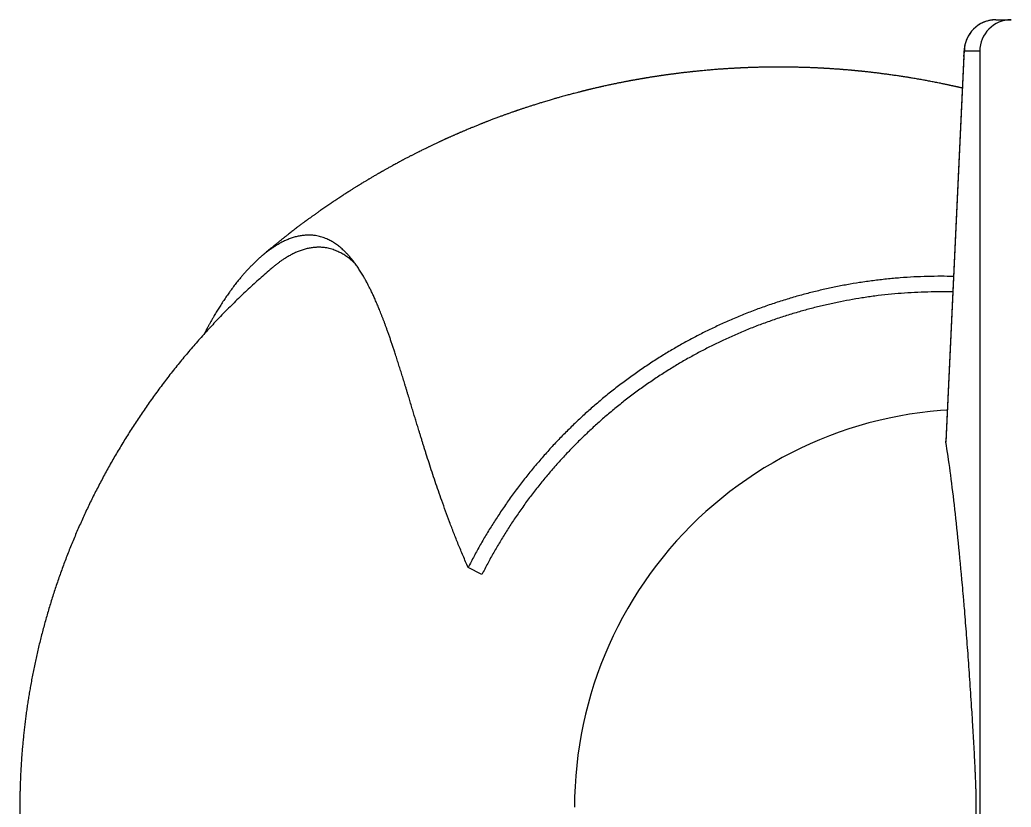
# Model space of a CAD drawing. Header units: millimetres. Extents: x 0 to 594, y 0 to 420.
# Drawn here: x 95.49 to 111.24, y 305.98 to 318.48 of the extents above; entities that cross this region are included whole.
import ezdxf

# ---------------------------------------------------------------- set-up
doc = ezdxf.new("R2010")
doc.units = ezdxf.units.MM

msp = doc.modelspace()

# ---------------------------------------------------------------- linework, layer by layer
at = {"color": 7, "linetype": 'Continuous', "lineweight": 25}
for p, q in [((110.992, 318.483), (111.236, 318.483)), ((110.483, 317.922), (110.198, 311.791)), ((110.483, 317.899), (110.199, 311.779)), ((110.736, 317.983), (110.492, 317.983)), ((110.736, 317.983), (110.736, 293.983)), ((110.199, 311.779), (110.199, 311.791)), ((102.83, 309.676), (102.612, 309.787))]:
    msp.add_line(p, q, dxfattribs=at)
at = {"color": 7, "linetype": 'Continuous', "lineweight": 25, "flags": 128}
for points in [[(110.483, 317.899), (110.482, 317.919), (110.483, 317.922)], [(110.492, 317.983), (110.491, 317.982), (110.49, 317.979), (110.489, 317.975), (110.488, 317.969), (110.487, 317.961), (110.486, 317.951), (110.485, 317.94), (110.484, 317.928), (110.483, 317.914), (110.483, 317.899)], [(110.221, 312.286), (110.113, 312.279), (109.949, 312.264), (109.785, 312.244), (109.621, 312.22), (109.458, 312.192), (109.297, 312.16), (109.135, 312.124), (108.975, 312.083), (108.817, 312.038), (108.659, 311.989), (108.503, 311.936), (108.348, 311.879), (108.194, 311.817), (108.043, 311.752), (107.893, 311.683), (107.745, 311.61), (107.598, 311.533), (107.454, 311.452), (107.312, 311.368), (107.173, 311.279), (107.036, 311.187), (106.901, 311.092), (106.768, 310.993), (106.639, 310.891), (106.512, 310.785), (106.388, 310.676), (106.266, 310.564), (106.148, 310.448), (106.033, 310.33), (105.921, 310.209), (105.812, 310.084), (105.707, 309.957), (105.604, 309.827), (105.505, 309.695), (105.41, 309.56), (105.318, 309.422), (105.23, 309.283), (105.146, 309.14), (105.065, 308.996), (104.988, 308.85), (104.915, 308.702), (104.846, 308.551), (104.781, 308.4), (104.72, 308.246), (104.663, 308.091), (104.61, 307.934), (104.561, 307.776), (104.516, 307.617), (104.475, 307.457), (104.439, 307.296), (104.407, 307.134), (104.379, 306.971), (104.355, 306.807), (104.336, 306.643), (104.32, 306.478), (104.31, 306.313), (104.303, 306.148), (104.301, 305.983)]]:
    msp.add_lwpolyline(points, dxfattribs=at)
at = {"color": 7, "linetype": 'Continuous', "lineweight": 25}
for centre in [(110.992, 317.983), (111.236, 317.983)]:
    msp.add_arc(centre, 0.5, 90.0393, 180.0393, dxfattribs=at)
for points, knots in [([(110.992, 318.483), (110.983, 318.483), (110.965, 318.482), (110.937, 318.48), (110.91, 318.476), (110.883, 318.471), (110.856, 318.464), (110.83, 318.456), (110.805, 318.447), (110.78, 318.436), (110.756, 318.424), (110.733, 318.411), (110.711, 318.397), (110.689, 318.381), (110.669, 318.365), (110.65, 318.348), (110.631, 318.33), (110.614, 318.311), (110.598, 318.292), (110.583, 318.272), (110.57, 318.252), (110.557, 318.232), (110.546, 318.211), (110.536, 318.19), (110.527, 318.17), (110.52, 318.151), (110.513, 318.132), (110.508, 318.114), (110.504, 318.098), (110.5, 318.083), (110.497, 318.068), (110.495, 318.054), (110.493, 318.041), (110.491, 318.027), (110.489, 318.011), (110.487, 317.992), (110.485, 317.971), (110.484, 317.948), (110.483, 317.933), (110.483, 317.924), (110.483, 317.922)], [0, 0, 0, 0, 0.029674, 0.060798, 0.091729, 0.12247, 0.153024, 0.183389, 0.213567, 0.243554, 0.273347, 0.302942, 0.332334, 0.361515, 0.390476, 0.419205, 0.447688, 0.475908, 0.503843, 0.531461, 0.558724, 0.585572, 0.611924, 0.637656, 0.662593, 0.686509, 0.709166, 0.730417, 0.750302, 0.769079, 0.787181, 0.805175, 0.823616, 0.8433, 0.865548, 0.892918, 0.933165, 0.963597, 0.991254, 1, 1, 1, 1]), ([(110.458, 317.399), (110.453, 317.4), (110.442, 317.403), (110.426, 317.406), (110.411, 317.41), (110.398, 317.413), (110.387, 317.415), (110.376, 317.418), (110.366, 317.42), (110.354, 317.423), (110.34, 317.426), (110.325, 317.429), (110.309, 317.433), (110.294, 317.436), (110.279, 317.439), (110.263, 317.443), (110.245, 317.447), (110.222, 317.451), (110.196, 317.457), (110.169, 317.463), (110.14, 317.469), (110.106, 317.476), (110.071, 317.483), (110.036, 317.49), (109.998, 317.497), (109.962, 317.504), (109.926, 317.511), (109.893, 317.517), (109.859, 317.523), (109.824, 317.53), (109.787, 317.536), (109.75, 317.543), (109.711, 317.55), (109.675, 317.556), (109.643, 317.561), (109.615, 317.566), (109.588, 317.57), (109.562, 317.574), (109.538, 317.578), (109.515, 317.581), (109.488, 317.585), (109.459, 317.59), (109.427, 317.595), (109.396, 317.599), (109.362, 317.604), (109.326, 317.609), (109.284, 317.615), (109.236, 317.621), (109.183, 317.628), (109.137, 317.634), (109.099, 317.639), (109.072, 317.642), (109.046, 317.645), (109.019, 317.648), (108.989, 317.652), (108.96, 317.655), (108.934, 317.658), (108.91, 317.66), (108.889, 317.663), (108.871, 317.664), (108.857, 317.666), (108.845, 317.667), (108.835, 317.668), (108.824, 317.669), (108.813, 317.67), (108.803, 317.671), (108.793, 317.672), (108.784, 317.673), (108.775, 317.674), (108.764, 317.675), (108.752, 317.676), (108.74, 317.677), (108.727, 317.678), (108.714, 317.68), (108.698, 317.681), (108.682, 317.683), (108.666, 317.684), (108.648, 317.686), (108.628, 317.687), (108.606, 317.689), (108.585, 317.691), (108.566, 317.692), (108.547, 317.694), (108.528, 317.695), (108.508, 317.697), (108.485, 317.699), (108.46, 317.7), (108.433, 317.702), (108.406, 317.704), (108.382, 317.706), (108.36, 317.707), (108.34, 317.708), (108.322, 317.709), (108.306, 317.71), (108.292, 317.711), (108.281, 317.712), (108.27, 317.712), (108.26, 317.713), (108.249, 317.714), (108.237, 317.714), (108.226, 317.715), (108.214, 317.715), (108.201, 317.716), (108.187, 317.717), (108.17, 317.718), (108.151, 317.719), (108.131, 317.719), (108.111, 317.72), (108.09, 317.721), (108.071, 317.722), (108.051, 317.723), (108.029, 317.724), (108.006, 317.725), (107.984, 317.725), (107.962, 317.726), (107.94, 317.727), (107.914, 317.728), (107.884, 317.728), (107.851, 317.729), (107.819, 317.73), (107.788, 317.73), (107.757, 317.731), (107.725, 317.732), (107.693, 317.732), (107.659, 317.732), (107.623, 317.733), (107.588, 317.733), (107.556, 317.733), (107.526, 317.733), (107.499, 317.733), (107.473, 317.733), (107.448, 317.732), (107.426, 317.732), (107.406, 317.732), (107.388, 317.732), (107.37, 317.732), (107.352, 317.731), (107.332, 317.731), (107.308, 317.731), (107.281, 317.73), (107.254, 317.729), (107.227, 317.729), (107.201, 317.728), (107.175, 317.727), (107.15, 317.727), (107.125, 317.726), (107.101, 317.725), (107.081, 317.724), (107.064, 317.724), (107.049, 317.723), (107.034, 317.723), (107.018, 317.722), (107.002, 317.721), (106.985, 317.721), (106.969, 317.72), (106.953, 317.719), (106.937, 317.718), (106.919, 317.718), (106.899, 317.717), (106.878, 317.715), (106.859, 317.714), (106.84, 317.713), (106.82, 317.712), (106.797, 317.711), (106.772, 317.709), (106.745, 317.708), (106.719, 317.706), (106.693, 317.704), (106.668, 317.703), (106.644, 317.701), (106.616, 317.699), (106.583, 317.697), (106.545, 317.694), (106.505, 317.691), (106.468, 317.688), (106.43, 317.684), (106.385, 317.68), (106.342, 317.676), (106.305, 317.673), (106.278, 317.67), (106.253, 317.668), (106.231, 317.665), (106.211, 317.663), (106.191, 317.661), (106.172, 317.659), (106.15, 317.657), (106.124, 317.654), (106.095, 317.651), (106.066, 317.647), (106.04, 317.644), (106.016, 317.642), (105.993, 317.639), (105.97, 317.636), (105.948, 317.633), (105.926, 317.631), (105.904, 317.628), (105.879, 317.624), (105.854, 317.621), (105.83, 317.618), (105.807, 317.615), (105.785, 317.612), (105.764, 317.609), (105.744, 317.606), (105.726, 317.604), (105.712, 317.601), (105.699, 317.6), (105.686, 317.598), (105.671, 317.596), (105.654, 317.593), (105.634, 317.59), (105.613, 317.587), (105.589, 317.583), (105.565, 317.579), (105.541, 317.576), (105.517, 317.572), (105.493, 317.568), (105.471, 317.564), (105.45, 317.561), (105.431, 317.558), (105.414, 317.555), (105.398, 317.552), (105.383, 317.55), (105.366, 317.547), (105.349, 317.544), (105.332, 317.541), (105.314, 317.538), (105.297, 317.535), (105.279, 317.532), (105.263, 317.529), (105.248, 317.526), (105.235, 317.524), (105.224, 317.522), (105.213, 317.52), (105.203, 317.518), (105.193, 317.516), (105.182, 317.514), (105.171, 317.512), (105.159, 317.51), (105.146, 317.507), (105.132, 317.504), (105.116, 317.501), (105.098, 317.498), (105.077, 317.494), (105.054, 317.489), (105.03, 317.485), (105.005, 317.48), (104.981, 317.475), (104.956, 317.469), (104.932, 317.464), (104.908, 317.459), (104.885, 317.455), (104.865, 317.45), (104.847, 317.447), (104.825, 317.442), (104.798, 317.436), (104.769, 317.43), (104.745, 317.424), (104.726, 317.42), (104.705, 317.415), (104.681, 317.41), (104.655, 317.404), (104.628, 317.397), (104.601, 317.391), (104.577, 317.386), (104.557, 317.381), (104.539, 317.376), (104.523, 317.373), (104.509, 317.369), (104.498, 317.366), (104.488, 317.364), (104.478, 317.362), (104.468, 317.359), (104.456, 317.356), (104.444, 317.353), (104.43, 317.35), (104.415, 317.346), (104.398, 317.342), (104.377, 317.336), (104.35, 317.329), (104.317, 317.321), (104.28, 317.311), (104.247, 317.303), (104.215, 317.294), (104.182, 317.285), (104.146, 317.275), (104.107, 317.264), (104.072, 317.255), (104.042, 317.246), (104.015, 317.239), (103.989, 317.231), (103.961, 317.223), (103.931, 317.214), (103.896, 317.204), (103.859, 317.193), (103.822, 317.182), (103.789, 317.172), (103.76, 317.163), (103.733, 317.154), (103.704, 317.145), (103.673, 317.135), (103.645, 317.127), (103.619, 317.118), (103.594, 317.11), (103.568, 317.102), (103.542, 317.093), (103.517, 317.085), (103.494, 317.077), (103.471, 317.07), (103.45, 317.063), (103.43, 317.056), (103.412, 317.05), (103.395, 317.044), (103.38, 317.039), (103.366, 317.034), (103.35, 317.028), (103.331, 317.022), (103.308, 317.014), (103.284, 317.006), (103.26, 316.997), (103.236, 316.988), (103.213, 316.98), (103.19, 316.972), (103.167, 316.964), (103.144, 316.955), (103.12, 316.946), (103.094, 316.937), (103.065, 316.926), (103.036, 316.915), (103.007, 316.904), (102.98, 316.894), (102.955, 316.884), (102.932, 316.875), (102.911, 316.867), (102.891, 316.86), (102.873, 316.853), (102.856, 316.846), (102.838, 316.839), (102.82, 316.831), (102.801, 316.824), (102.78, 316.816), (102.757, 316.806), (102.733, 316.796), (102.707, 316.786), (102.683, 316.776), (102.656, 316.765), (102.626, 316.753), (102.595, 316.74), (102.567, 316.728), (102.544, 316.718), (102.524, 316.709), (102.506, 316.702), (102.489, 316.695), (102.473, 316.688), (102.458, 316.681), (102.444, 316.675), (102.431, 316.67), (102.417, 316.663), (102.401, 316.656), (102.385, 316.649), (102.368, 316.642), (102.351, 316.634), (102.333, 316.626), (102.314, 316.618), (102.296, 316.61), (102.281, 316.603), (102.27, 316.598), (102.259, 316.593), (102.25, 316.589), (102.241, 316.584), (102.229, 316.579), (102.215, 316.573), (102.201, 316.566), (102.189, 316.561), (102.176, 316.555), (102.162, 316.548), (102.144, 316.54), (102.124, 316.531), (102.103, 316.52), (102.08, 316.51), (102.057, 316.499), (102.035, 316.488), (102.014, 316.478), (101.995, 316.469), (101.978, 316.461), (101.963, 316.453), (101.946, 316.445), (101.926, 316.436), (101.903, 316.424), (101.877, 316.411), (101.848, 316.397), (101.821, 316.383), (101.796, 316.371), (101.775, 316.36), (101.756, 316.35), (101.737, 316.341), (101.718, 316.331), (101.698, 316.321), (101.676, 316.31), (101.654, 316.298), (101.63, 316.286), (101.608, 316.274), (101.587, 316.263), (101.568, 316.253), (101.55, 316.243), (101.53, 316.232), (101.506, 316.22), (101.477, 316.204), (101.448, 316.188), (101.421, 316.173), (101.397, 316.16), (101.376, 316.149), (101.354, 316.136), (101.332, 316.124), (101.31, 316.112), (101.291, 316.101), (101.273, 316.091), (101.259, 316.083), (101.247, 316.076), (101.237, 316.07), (101.228, 316.065), (101.219, 316.06), (101.208, 316.054), (101.194, 316.046), (101.176, 316.036), (101.156, 316.024), (101.133, 316.011), (101.11, 315.997), (101.087, 315.984), (101.067, 315.972), (101.048, 315.961), (101.032, 315.951), (101.017, 315.942), (101.001, 315.933), (100.984, 315.922), (100.963, 315.91), (100.939, 315.895), (100.917, 315.882), (100.897, 315.87), (100.882, 315.86), (100.868, 315.852), (100.855, 315.844), (100.841, 315.835), (100.825, 315.825), (100.807, 315.814), (100.79, 315.803), (100.771, 315.791), (100.749, 315.777), (100.725, 315.762), (100.699, 315.745), (100.67, 315.727), (100.638, 315.707), (100.605, 315.685), (100.572, 315.663), (100.54, 315.642), (100.509, 315.622), (100.481, 315.602), (100.454, 315.585), (100.427, 315.566), (100.398, 315.547), (100.366, 315.525), (100.334, 315.503), (100.303, 315.482), (100.279, 315.465), (100.262, 315.453), (100.249, 315.444), (100.236, 315.435), (100.223, 315.425), (100.209, 315.415), (100.194, 315.405), (100.18, 315.394), (100.164, 315.383), (100.146, 315.371), (100.127, 315.357), (100.107, 315.342), (100.088, 315.328), (100.071, 315.316), (100.059, 315.307), (100.05, 315.301), (100.043, 315.296), (100.035, 315.29), (100.025, 315.282), (100.014, 315.274), (100, 315.264), (99.985, 315.253), (99.97, 315.242), (99.956, 315.231), (99.942, 315.221), (99.928, 315.21), (99.914, 315.199), (99.896, 315.186), (99.874, 315.169), (99.849, 315.15), (99.825, 315.132), (99.8, 315.112), (99.774, 315.092), (99.75, 315.074), (99.73, 315.057), (99.712, 315.043), (99.693, 315.028), (99.675, 315.014), (99.657, 315), (99.641, 314.987), (99.626, 314.975), (99.612, 314.963), (99.599, 314.953), (99.586, 314.942), (99.57, 314.93), (99.552, 314.915), (99.531, 314.898), (99.509, 314.88), (99.489, 314.863), (99.467, 314.845), (99.441, 314.824), (99.411, 314.799), (99.379, 314.771), (99.351, 314.748), (99.334, 314.733), (99.328, 314.728)], [0, 0, 0, 0, 0.001403, 0.002948, 0.004295, 0.005445, 0.006397, 0.007218, 0.008113, 0.009232, 0.010464, 0.011809, 0.013274, 0.014601, 0.01612, 0.017832, 0.019703, 0.022285, 0.024709, 0.026982, 0.029115, 0.031191, 0.034335, 0.037564, 0.040895, 0.044211, 0.047321, 0.050222, 0.05314, 0.0563, 0.059572, 0.062887, 0.06632, 0.069904, 0.072404, 0.074897, 0.077279, 0.079547, 0.081652, 0.083571, 0.085336, 0.08806, 0.09098, 0.094079, 0.097228, 0.100397, 0.103539, 0.108405, 0.113231, 0.118106, 0.120555, 0.122922, 0.125186, 0.127497, 0.130105, 0.133014, 0.1351, 0.137235, 0.139148, 0.140816, 0.141956, 0.142962, 0.143908, 0.144803, 0.145791, 0.146707, 0.147551, 0.148324, 0.149087, 0.15002, 0.151134, 0.152137, 0.153252, 0.154479, 0.155818, 0.157269, 0.158763, 0.160111, 0.162176, 0.164092, 0.165912, 0.167637, 0.169266, 0.1709, 0.172736, 0.174737, 0.176936, 0.179335, 0.181874, 0.18389, 0.185851, 0.187623, 0.189201, 0.190613, 0.191823, 0.192833, 0.193685, 0.194593, 0.195585, 0.196662, 0.197622, 0.19864, 0.199719, 0.200967, 0.20244, 0.204139, 0.205947, 0.207817, 0.209593, 0.211277, 0.212868, 0.215063, 0.217053, 0.218927, 0.22085, 0.222826, 0.224836, 0.22783, 0.230711, 0.233507, 0.236223, 0.238893, 0.241749, 0.24482, 0.247437, 0.25013, 0.252873, 0.255656, 0.258487, 0.261365, 0.264173, 0.266307, 0.268336, 0.270137, 0.271701, 0.27312, 0.274677, 0.276393, 0.278595, 0.281, 0.283422, 0.2858, 0.288119, 0.290296, 0.292666, 0.294823, 0.296789, 0.298844, 0.300091, 0.301394, 0.302751, 0.304164, 0.305691, 0.307059, 0.308563, 0.310035, 0.311425, 0.312734, 0.314871, 0.316749, 0.31837, 0.319914, 0.321604, 0.323661, 0.325901, 0.328307, 0.330675, 0.332941, 0.335122, 0.337276, 0.339406, 0.342474, 0.345808, 0.349462, 0.353078, 0.356736, 0.360645, 0.364806, 0.367308, 0.36966, 0.371855, 0.373834, 0.375583, 0.377158, 0.378888, 0.380799, 0.382893, 0.3858, 0.388401, 0.390623, 0.392721, 0.394765, 0.396756, 0.39879, 0.40058, 0.402578, 0.404784, 0.407198, 0.409195, 0.411194, 0.413158, 0.414942, 0.416796, 0.418381, 0.419697, 0.420744, 0.421789, 0.423105, 0.424692, 0.426385, 0.428306, 0.430437, 0.432604, 0.434755, 0.436788, 0.439028, 0.441052, 0.442858, 0.444452, 0.44604, 0.447358, 0.448737, 0.450177, 0.451679, 0.453278, 0.454745, 0.456385, 0.457961, 0.4594, 0.460704, 0.46187, 0.462901, 0.463795, 0.464725, 0.46554, 0.466435, 0.467414, 0.468479, 0.469628, 0.470862, 0.472245, 0.473869, 0.475735, 0.477799, 0.479965, 0.482173, 0.484423, 0.486543, 0.488699, 0.490891, 0.492949, 0.494744, 0.496276, 0.497546, 0.500645, 0.50366, 0.505175, 0.506843, 0.50873, 0.510836, 0.513161, 0.51569, 0.518259, 0.520241, 0.522047, 0.523659, 0.525077, 0.526299, 0.527311, 0.528146, 0.528995, 0.529922, 0.530949, 0.532058, 0.533249, 0.534535, 0.536059, 0.53786, 0.53994, 0.543433, 0.546664, 0.549633, 0.552369, 0.555073, 0.558616, 0.562095, 0.565455, 0.56789, 0.570202, 0.572468, 0.57494, 0.577641, 0.58059, 0.583778, 0.586907, 0.589855, 0.592627, 0.595307, 0.59805, 0.600827, 0.603539, 0.605598, 0.607785, 0.610132, 0.612639, 0.614721, 0.616847, 0.618839, 0.620683, 0.622509, 0.624163, 0.625646, 0.626959, 0.628183, 0.629542, 0.631332, 0.633326, 0.635519, 0.637729, 0.639903, 0.641998, 0.644045, 0.646048, 0.648041, 0.650214, 0.652595, 0.655129, 0.657861, 0.660526, 0.662925, 0.665157, 0.667152, 0.668925, 0.670378, 0.671891, 0.673479, 0.675144, 0.676888, 0.678797, 0.680721, 0.682829, 0.68512, 0.687422, 0.68962, 0.691715, 0.694797, 0.697623, 0.700182, 0.70222, 0.704025, 0.705597, 0.707039, 0.70853, 0.710073, 0.711139, 0.712238, 0.713489, 0.714932, 0.716565, 0.717983, 0.719519, 0.721172, 0.722944, 0.724679, 0.725925, 0.726988, 0.727908, 0.728775, 0.729592, 0.730359, 0.73197, 0.733305, 0.734195, 0.735301, 0.73664, 0.73821, 0.740011, 0.74204, 0.744139, 0.746223, 0.74828, 0.75016, 0.751864, 0.753391, 0.754741, 0.756068, 0.757915, 0.760041, 0.762446, 0.765118, 0.767897, 0.770008, 0.771932, 0.77367, 0.775287, 0.777044, 0.778838, 0.780777, 0.782861, 0.785076, 0.787188, 0.789082, 0.790798, 0.792382, 0.793892, 0.796413, 0.798957, 0.801657, 0.804518, 0.806302, 0.808233, 0.810311, 0.812408, 0.814399, 0.816215, 0.817821, 0.819111, 0.820226, 0.821166, 0.821931, 0.822662, 0.823554, 0.824924, 0.826558, 0.828455, 0.830593, 0.83277, 0.834903, 0.836759, 0.838452, 0.83998, 0.841345, 0.842552, 0.844175, 0.846084, 0.848281, 0.850764, 0.8524, 0.853837, 0.855085, 0.856267, 0.8574, 0.859129, 0.860728, 0.86225, 0.863987, 0.86598, 0.86819, 0.870647, 0.873336, 0.876238, 0.879409, 0.882542, 0.885531, 0.888374, 0.891073, 0.893588, 0.895874, 0.89871, 0.90162, 0.904733, 0.90765, 0.910315, 0.911439, 0.912609, 0.913827, 0.915094, 0.916484, 0.917729, 0.91911, 0.920625, 0.922275, 0.923918, 0.92604, 0.927869, 0.929406, 0.930649, 0.931281, 0.931885, 0.932651, 0.933586, 0.934689, 0.935961, 0.937401, 0.938885, 0.94023, 0.941437, 0.942845, 0.944199, 0.945511, 0.948046, 0.95041, 0.952657, 0.955003, 0.957471, 0.960059, 0.961607, 0.963308, 0.965152, 0.966925, 0.968548, 0.97002, 0.971562, 0.972895, 0.974019, 0.97512, 0.976653, 0.978429, 0.980447, 0.982694, 0.984694, 0.986394, 0.989112, 0.991996, 0.995058, 0.998352, 1, 1, 1, 1]), ([(102.612, 309.787), (102.585, 309.849), (102.531, 309.974), (102.455, 310.156), (102.384, 310.335), (102.317, 310.511), (102.253, 310.682), (102.194, 310.847), (102.139, 311.005), (102.087, 311.156), (102.038, 311.304), (101.991, 311.448), (101.955, 311.561), (101.929, 311.644), (101.911, 311.699), (101.894, 311.753), (101.878, 311.807), (101.861, 311.86), (101.845, 311.913), (101.83, 311.961), (101.817, 312.005), (101.804, 312.046), (101.792, 312.085), (101.78, 312.125), (101.768, 312.164), (101.756, 312.203), (101.739, 312.259), (101.718, 312.33), (101.692, 312.416), (101.672, 312.481), (101.659, 312.526), (101.651, 312.551), (101.643, 312.575), (101.636, 312.6), (101.629, 312.625), (101.621, 312.649), (101.614, 312.673), (101.6, 312.719), (101.579, 312.787), (101.552, 312.874), (101.525, 312.96), (101.498, 313.045), (101.472, 313.127), (101.448, 313.201), (101.426, 313.267), (101.406, 313.327), (101.386, 313.387), (101.366, 313.445), (101.346, 313.501), (101.328, 313.554), (101.31, 313.602), (101.293, 313.648), (101.277, 313.693), (101.26, 313.737), (101.243, 313.78), (101.226, 313.822), (101.206, 313.875), (101.18, 313.936), (101.15, 314.007), (101.121, 314.073), (101.092, 314.135), (101.064, 314.194), (101.038, 314.245), (101.016, 314.287), (101.001, 314.316), (100.99, 314.337), (100.983, 314.35), (100.975, 314.363), (100.964, 314.383), (100.948, 314.411), (100.928, 314.444), (100.908, 314.477), (100.888, 314.509), (100.868, 314.54), (100.847, 314.57), (100.827, 314.599), (100.807, 314.627), (100.786, 314.654), (100.765, 314.681), (100.744, 314.706), (100.719, 314.735), (100.69, 314.767), (100.657, 314.802), (100.625, 314.832), (100.594, 314.859), (100.565, 314.884), (100.536, 314.906), (100.506, 314.927), (100.476, 314.947), (100.446, 314.965), (100.416, 314.982), (100.383, 314.998), (100.347, 315.014), (100.308, 315.028), (100.268, 315.04), (100.229, 315.05), (100.182, 315.058), (100.129, 315.064), (100.068, 315.066), (100.007, 315.062), (99.944, 315.054), (99.881, 315.04), (99.817, 315.022), (99.765, 315.002), (99.724, 314.985), (99.695, 314.972), (99.666, 314.958), (99.637, 314.943), (99.608, 314.927), (99.578, 314.91), (99.552, 314.894), (99.529, 314.879), (99.508, 314.865), (99.487, 314.851), (99.467, 314.837), (99.446, 314.822), (99.426, 314.807), (99.405, 314.791), (99.377, 314.769), (99.342, 314.74), (99.299, 314.703), (99.256, 314.664), (99.213, 314.622), (99.172, 314.582), (99.135, 314.543), (99.101, 314.506), (99.066, 314.468), (99.032, 314.429), (99, 314.392), (98.972, 314.357), (98.947, 314.327), (98.923, 314.295), (98.898, 314.263), (98.873, 314.23), (98.848, 314.196), (98.816, 314.152), (98.776, 314.095), (98.73, 314.027), (98.685, 313.958), (98.642, 313.89), (98.601, 313.823), (98.565, 313.762), (98.534, 313.707), (98.513, 313.671), (98.499, 313.644), (98.49, 313.629), (98.482, 313.613), (98.473, 313.597), (98.459, 313.571), (98.441, 313.537), (98.427, 313.509), (98.42, 313.496)], [0, 0, 0, 0, 0.009897, 0.01982, 0.029724, 0.03966, 0.049571, 0.059512, 0.068863, 0.078243, 0.087592, 0.096978, 0.106325, 0.110086, 0.113855, 0.117576, 0.12131, 0.125058, 0.128819, 0.132592, 0.135513, 0.138442, 0.14138, 0.144326, 0.147281, 0.150244, 0.153166, 0.159938, 0.166757, 0.173624, 0.175656, 0.177693, 0.179733, 0.181778, 0.183827, 0.185879, 0.187936, 0.189971, 0.197659, 0.205408, 0.213218, 0.221089, 0.228951, 0.236648, 0.242738, 0.248863, 0.255025, 0.261222, 0.26737, 0.273418, 0.27863, 0.283867, 0.289129, 0.294416, 0.299728, 0.304959, 0.310065, 0.319485, 0.328981, 0.338552, 0.347299, 0.356107, 0.364975, 0.37086, 0.376772, 0.379073, 0.381309, 0.383547, 0.385789, 0.391873, 0.397983, 0.404118, 0.410278, 0.416458, 0.42252, 0.428604, 0.43471, 0.440838, 0.446987, 0.453158, 0.459243, 0.468815, 0.478431, 0.488092, 0.496286, 0.504446, 0.512631, 0.520842, 0.529078, 0.537241, 0.545417, 0.553611, 0.563937, 0.574233, 0.584519, 0.594822, 0.605141, 0.620296, 0.635463, 0.650638, 0.665805, 0.680957, 0.69615, 0.711302, 0.717955, 0.724653, 0.731344, 0.738021, 0.744686, 0.751337, 0.757997, 0.762611, 0.767217, 0.771815, 0.776405, 0.780986, 0.785558, 0.790122, 0.794688, 0.804094, 0.813456, 0.822774, 0.832052, 0.841473, 0.848839, 0.856173, 0.863473, 0.87077, 0.878183, 0.883456, 0.888709, 0.893943, 0.899158, 0.904354, 0.909627, 0.915013, 0.924831, 0.934575, 0.944243, 0.952948, 0.961589, 0.970167, 0.975793, 0.981392, 0.983154, 0.984994, 0.986831, 0.988665, 0.990495, 0.995786, 1, 1, 1, 1]), ([(100.818, 314.612), (100.807, 314.622), (100.786, 314.642), (100.755, 314.669), (100.726, 314.692), (100.696, 314.715), (100.666, 314.736), (100.636, 314.755), (100.606, 314.773), (100.575, 314.789), (100.542, 314.805), (100.506, 314.821), (100.467, 314.835), (100.427, 314.847), (100.387, 314.857), (100.341, 314.865), (100.287, 314.871), (100.226, 314.873), (100.165, 314.869), (100.103, 314.861), (100.04, 314.847), (99.976, 314.829), (99.924, 314.81), (99.883, 314.793), (99.855, 314.78), (99.826, 314.766), (99.797, 314.751), (99.768, 314.735), (99.739, 314.718), (99.713, 314.702), (99.689, 314.688), (99.669, 314.674), (99.649, 314.66), (99.628, 314.646), (99.608, 314.631), (99.587, 314.616), (99.567, 314.6), (99.539, 314.578), (99.514, 314.558), (99.495, 314.542), (99.491, 314.538)], [0, 0, 0, 0, 0.028827, 0.053781, 0.078632, 0.103563, 0.12857, 0.153652, 0.178514, 0.203415, 0.228371, 0.259821, 0.291177, 0.322506, 0.353886, 0.385314, 0.431471, 0.477663, 0.523881, 0.570075, 0.616222, 0.662495, 0.708644, 0.728907, 0.749307, 0.769683, 0.79002, 0.810318, 0.830574, 0.850859, 0.864912, 0.87894, 0.892942, 0.90692, 0.920871, 0.934797, 0.948696, 0.962603, 0.991247, 1, 1, 1, 1]), ([(99.494, 314.541), (99.485, 314.533), (99.445, 314.499), (99.373, 314.436), (99.28, 314.353), (99.188, 314.269), (99.097, 314.185), (99.007, 314.1), (98.918, 314.014), (98.83, 313.928), (98.744, 313.841), (98.659, 313.753), (98.575, 313.665), (98.493, 313.576), (98.412, 313.487), (98.331, 313.397), (98.253, 313.307), (98.175, 313.216), (98.098, 313.125), (98.023, 313.034), (97.949, 312.942), (97.876, 312.85), (97.805, 312.757), (97.735, 312.664), (97.665, 312.571), (97.597, 312.477), (97.531, 312.383), (97.465, 312.289), (97.401, 312.194), (97.338, 312.099), (97.276, 312.004), (97.215, 311.909), (97.156, 311.813), (97.097, 311.717), (97.04, 311.621), (96.984, 311.525), (96.929, 311.429), (96.875, 311.332), (96.823, 311.236), (96.771, 311.139), (96.721, 311.042), (96.671, 310.945), (96.623, 310.848), (96.576, 310.751), (96.53, 310.653), (96.486, 310.556), (96.442, 310.458), (96.399, 310.361), (96.358, 310.263), (96.317, 310.165), (96.278, 310.068), (96.239, 309.97), (96.202, 309.872), (96.165, 309.774), (96.13, 309.676), (96.096, 309.578), (96.063, 309.48), (96.03, 309.382), (95.999, 309.284), (95.969, 309.186), (95.939, 309.088), (95.911, 308.99), (95.884, 308.892), (95.857, 308.794), (95.832, 308.695), (95.807, 308.597), (95.784, 308.499), (95.761, 308.4), (95.739, 308.302), (95.718, 308.203), (95.698, 308.104), (95.679, 308.005), (95.662, 307.91), (95.646, 307.817), (95.631, 307.729), (95.617, 307.64), (95.604, 307.551), (95.592, 307.463), (95.58, 307.374), (95.569, 307.286), (95.559, 307.197), (95.55, 307.109), (95.541, 307.021), (95.533, 306.933), (95.525, 306.845), (95.519, 306.757), (95.513, 306.67), (95.508, 306.583), (95.504, 306.496), (95.5, 306.411), (95.497, 306.327), (95.495, 306.246), (95.493, 306.175), (95.492, 306.113), (95.492, 306.051), (95.492, 306.008), (95.492, 305.983)], [0, 0, 0, 0, 0.004566, 0.021219, 0.037718, 0.054064, 0.070256, 0.086294, 0.102177, 0.117907, 0.133483, 0.148905, 0.164173, 0.179288, 0.194249, 0.209058, 0.223714, 0.238219, 0.252573, 0.266776, 0.280829, 0.294733, 0.308489, 0.322097, 0.335559, 0.348876, 0.362048, 0.375077, 0.387964, 0.40071, 0.413317, 0.425785, 0.438117, 0.450313, 0.462375, 0.474305, 0.486104, 0.497773, 0.509315, 0.520732, 0.532024, 0.543194, 0.554244, 0.565175, 0.57599, 0.58669, 0.597278, 0.607756, 0.618125, 0.628388, 0.638547, 0.648604, 0.658562, 0.668423, 0.67819, 0.687864, 0.697448, 0.706945, 0.716358, 0.725689, 0.73494, 0.744115, 0.753216, 0.762247, 0.77121, 0.780108, 0.788945, 0.797724, 0.806448, 0.815121, 0.823747, 0.83233, 0.840874, 0.848496, 0.856075, 0.86361, 0.871106, 0.878562, 0.885981, 0.893365, 0.900714, 0.90803, 0.915315, 0.922568, 0.929789, 0.936978, 0.944133, 0.951247, 0.95831, 0.9653, 0.972168, 0.978788, 0.985003, 0.989396, 0.993974, 1, 1, 1, 1]), ([(110.32, 314.409), (110.254, 314.41), (110.116, 314.412), (109.906, 314.409), (109.69, 314.401), (109.474, 314.387), (109.258, 314.367), (109.043, 314.342), (108.833, 314.312), (108.627, 314.278), (108.427, 314.239), (108.227, 314.195), (108.029, 314.147), (107.828, 314.093), (107.624, 314.032), (107.418, 313.965), (107.214, 313.893), (107.012, 313.815), (106.812, 313.733), (106.618, 313.646), (106.429, 313.557), (106.247, 313.465), (106.067, 313.369), (105.889, 313.268), (105.71, 313.161), (105.531, 313.047), (105.351, 312.927), (105.174, 312.802), (105.001, 312.672), (104.831, 312.538), (104.667, 312.402), (104.51, 312.265), (104.36, 312.127), (104.213, 311.985), (104.069, 311.84), (103.926, 311.688), (103.784, 311.529), (103.644, 311.364), (103.508, 311.196), (103.376, 311.024), (103.249, 310.848), (103.128, 310.673), (103.015, 310.498), (102.907, 310.324), (102.804, 310.148), (102.706, 309.969), (102.643, 309.848), (102.612, 309.787)], [0, 0, 0, 0, 0.0207847, 0.043633, 0.0664813, 0.0893297, 0.112178, 0.1350263, 0.1578746, 0.1794174, 0.2009602, 0.222503, 0.2440457, 0.2655885, 0.2884368, 0.3112852, 0.3341335, 0.3569818, 0.3798301, 0.4026785, 0.4242212, 0.445764, 0.4673068, 0.4888496, 0.5103923, 0.5332407, 0.556089, 0.5789373, 0.6017857, 0.624634, 0.6474823, 0.6690251, 0.6905679, 0.7121106, 0.7336534, 0.7551962, 0.7780445, 0.8008928, 0.8237412, 0.8465895, 0.8694378, 0.8922861, 0.9138289, 0.9353717, 0.9569145, 0.9784572, 1, 1, 1, 1]), ([(110.308, 314.162), (110.246, 314.163), (110.113, 314.165), (109.91, 314.162), (109.7, 314.154), (109.491, 314.141), (109.281, 314.122), (109.072, 314.098), (108.868, 314.069), (108.669, 314.035), (108.474, 313.997), (108.281, 313.955), (108.088, 313.908), (107.893, 313.855), (107.695, 313.796), (107.495, 313.731), (107.297, 313.661), (107.101, 313.586), (106.907, 313.506), (106.718, 313.422), (106.535, 313.335), (106.358, 313.246), (106.184, 313.153), (106.011, 313.055), (105.838, 312.951), (105.663, 312.841), (105.489, 312.724), (105.317, 312.602), (105.149, 312.476), (104.983, 312.346), (104.825, 312.214), (104.672, 312.081), (104.526, 311.947), (104.384, 311.809), (104.244, 311.668), (104.105, 311.521), (103.968, 311.367), (103.831, 311.207), (103.699, 311.043), (103.571, 310.876), (103.448, 310.706), (103.331, 310.536), (103.221, 310.366), (103.117, 310.197), (103.017, 310.026), (102.921, 309.852), (102.86, 309.734), (102.83, 309.676)], [0, 0, 0, 0, 0.020404, 0.043261, 0.066119, 0.088976, 0.111833, 0.13469, 0.157547, 0.179099, 0.20065, 0.222201, 0.243752, 0.265303, 0.28816, 0.311018, 0.333875, 0.356732, 0.379589, 0.402446, 0.423998, 0.445549, 0.4671, 0.488651, 0.510202, 0.533059, 0.555917, 0.578774, 0.601631, 0.624488, 0.647345, 0.668896, 0.690448, 0.711999, 0.73355, 0.755101, 0.777958, 0.800815, 0.823673, 0.84653, 0.869387, 0.892244, 0.913795, 0.935347, 0.956898, 0.978449, 1, 1, 1, 1]), ([(110.199, 300.186), (110.222, 300.329), (110.245, 300.484), (110.289, 300.815), (110.311, 300.992), (110.355, 301.368), (110.377, 301.568), (110.419, 301.99), (110.44, 302.212), (110.472, 302.564), (110.482, 302.684), (110.497, 302.868), (110.502, 302.931), (110.51, 303.025), (110.513, 303.057), (110.518, 303.121), (110.52, 303.153), (110.533, 303.314), (110.543, 303.446), (110.563, 303.716), (110.573, 303.853), (110.587, 304.064), (110.592, 304.135), (110.601, 304.279), (110.606, 304.351), (110.613, 304.462), (110.616, 304.499), (110.62, 304.573), (110.623, 304.611), (110.629, 304.724), (110.634, 304.801), (110.641, 304.917), (110.643, 304.957), (110.647, 305.036), (110.65, 305.076), (110.654, 305.157), (110.656, 305.198), (110.659, 305.261), (110.66, 305.282), (110.662, 305.324), (110.664, 305.346), (110.666, 305.389), (110.667, 305.411), (110.669, 305.455), (110.669, 305.477), (110.671, 305.523), (110.672, 305.546), (110.674, 305.593), (110.675, 305.616), (110.677, 305.665), (110.677, 305.69), (110.678, 305.729), (110.679, 305.742), (110.679, 305.762), (110.679, 305.769), (110.68, 305.783), (110.68, 305.789), (110.681, 305.824), (110.681, 305.852), (110.681, 305.895), (110.682, 305.909), (110.682, 305.931), (110.682, 305.938), (110.682, 305.953), (110.682, 305.961), (110.682, 305.997), (110.682, 306.026), (110.682, 306.07), (110.681, 306.084), (110.681, 306.105), (110.681, 306.112), (110.681, 306.127), (110.681, 306.134), (110.68, 306.169), (110.679, 306.196), (110.678, 306.248), (110.677, 306.274), (110.676, 306.312), (110.676, 306.324), (110.675, 306.349), (110.674, 306.361), (110.673, 306.397), (110.672, 306.42), (110.67, 306.467), (110.669, 306.489), (110.667, 306.534), (110.666, 306.556), (110.663, 306.621), (110.661, 306.664), (110.657, 306.748), (110.655, 306.789), (110.651, 306.871), (110.648, 306.911), (110.644, 306.991), (110.642, 307.03), (110.637, 307.109), (110.635, 307.147), (110.63, 307.224), (110.628, 307.263), (110.621, 307.376), (110.617, 307.451), (110.607, 307.598), (110.602, 307.671), (110.593, 307.815), (110.588, 307.886), (110.574, 308.097), (110.564, 308.235), (110.544, 308.504), (110.534, 308.636), (110.514, 308.895), (110.504, 309.021), (110.491, 309.176), (110.488, 309.207), (110.483, 309.268), (110.48, 309.298), (110.473, 309.389), (110.467, 309.449), (110.441, 309.744), (110.42, 309.968), (110.377, 310.392), (110.356, 310.593), (110.312, 310.971), (110.29, 311.149), (110.245, 311.481), (110.222, 311.636), (110.199, 311.779)], [0, 0, 0, 0, 0.0625, 0.0625, 0.125, 0.125, 0.1875, 0.1875, 0.25, 0.25, 0.28125, 0.28125, 0.296875, 0.296875, 0.304688, 0.304688, 0.3125, 0.3125, 0.34375, 0.34375, 0.375, 0.375, 0.390625, 0.390625, 0.40625, 0.40625, 0.414063, 0.414063, 0.421875, 0.421875, 0.4375, 0.4375, 0.445313, 0.445313, 0.453125, 0.453125, 0.460938, 0.460938, 0.464844, 0.464844, 0.46875, 0.46875, 0.472656, 0.472656, 0.476563, 0.476563, 0.480469, 0.480469, 0.484375, 0.484375, 0.488281, 0.488281, 0.490234, 0.490234, 0.491211, 0.491211, 0.492188, 0.492188, 0.496094, 0.496094, 0.498047, 0.498047, 0.499023, 0.499023, 0.5, 0.5, 0.503906, 0.503906, 0.505859, 0.505859, 0.506836, 0.506836, 0.507813, 0.507813, 0.511719, 0.511719, 0.515625, 0.515625, 0.517578, 0.517578, 0.519531, 0.519531, 0.523438, 0.523438, 0.527344, 0.527344, 0.53125, 0.53125, 0.539063, 0.539063, 0.546875, 0.546875, 0.554688, 0.554688, 0.5625, 0.5625, 0.570313, 0.570313, 0.578125, 0.578125, 0.59375, 0.59375, 0.609375, 0.609375, 0.625, 0.625, 0.65625, 0.65625, 0.6875, 0.6875, 0.71875, 0.71875, 0.726563, 0.726563, 0.734375, 0.734375, 0.75, 0.75, 0.8125, 0.8125, 0.875, 0.875, 0.9375, 0.9375, 1, 1, 1, 1]), ([(95.492, 305.983), (95.492, 305.95), (95.492, 305.904), (95.493, 305.837), (95.493, 305.78), (95.495, 305.712), (95.497, 305.641), (95.5, 305.566), (95.503, 305.488), (95.507, 305.409), (95.511, 305.327), (95.516, 305.245), (95.522, 305.162), (95.529, 305.077), (95.536, 304.992), (95.544, 304.906), (95.553, 304.82), (95.563, 304.733), (95.573, 304.646), (95.584, 304.558), (95.596, 304.47), (95.609, 304.382), (95.622, 304.293), (95.637, 304.204), (95.652, 304.115), (95.668, 304.025), (95.684, 303.935), (95.702, 303.845), (95.72, 303.755), (95.739, 303.665), (95.759, 303.574), (95.78, 303.483), (95.801, 303.392), (95.824, 303.301), (95.847, 303.21), (95.871, 303.119), (95.896, 303.027), (95.922, 302.935), (95.949, 302.844), (95.977, 302.752), (96.006, 302.66), (96.035, 302.568), (96.066, 302.475), (96.097, 302.383), (96.13, 302.291), (96.163, 302.198), (96.197, 302.106), (96.233, 302.013), (96.269, 301.92), (96.306, 301.827), (96.344, 301.735), (96.383, 301.642), (96.423, 301.549), (96.465, 301.456), (96.507, 301.363), (96.55, 301.27), (96.594, 301.177), (96.64, 301.085), (96.686, 300.992), (96.733, 300.899), (96.782, 300.806), (96.831, 300.713), (96.882, 300.621), (96.934, 300.528), (96.987, 300.436), (97.04, 300.343), (97.095, 300.251), (97.151, 300.159), (97.209, 300.067), (97.267, 299.975), (97.327, 299.884), (97.387, 299.792), (97.449, 299.701), (97.512, 299.61), (97.576, 299.519), (97.641, 299.428), (97.707, 299.338), (97.775, 299.248), (97.844, 299.158), (97.914, 299.068), (97.985, 298.979), (98.057, 298.89), (98.13, 298.802), (98.205, 298.714), (98.281, 298.626), (98.358, 298.539), (98.436, 298.452), (98.515, 298.365), (98.596, 298.279), (98.677, 298.194), (98.76, 298.109), (98.845, 298.024), (98.93, 297.94), (99.016, 297.856), (99.104, 297.774), (99.193, 297.691), (99.283, 297.609), (99.374, 297.528), (99.467, 297.448), (99.56, 297.368), (99.655, 297.289), (99.751, 297.21), (99.848, 297.133), (99.946, 297.056), (100.046, 296.98), (100.146, 296.904), (100.248, 296.829), (100.351, 296.756), (100.455, 296.683), (100.56, 296.611), (100.666, 296.539), (100.774, 296.469), (100.882, 296.4), (100.991, 296.331), (101.102, 296.264), (101.214, 296.197), (101.326, 296.132), (101.44, 296.067), (101.555, 296.004), (101.67, 295.941), (101.787, 295.88), (101.905, 295.82), (102.023, 295.76), (102.143, 295.702), (102.264, 295.646), (102.385, 295.59), (102.507, 295.535), (102.631, 295.482), (102.755, 295.43), (102.88, 295.379), (103.006, 295.329), (103.132, 295.281), (103.26, 295.234), (103.388, 295.188), (103.517, 295.144), (103.647, 295.101), (103.777, 295.059), (103.908, 295.019), (104.04, 294.98), (104.173, 294.942), (104.306, 294.906), (104.44, 294.871), (104.574, 294.837), (104.709, 294.806), (104.845, 294.775), (104.981, 294.746), (105.117, 294.718), (105.254, 294.692), (105.392, 294.668), (105.53, 294.645), (105.653, 294.625), (105.731, 294.614), (105.763, 294.609)], [0, 0, 0, 0, 0.003893, 0.005443, 0.008021, 0.010696, 0.013567, 0.016566, 0.019667, 0.02285, 0.026099, 0.029404, 0.032758, 0.036155, 0.039591, 0.043062, 0.046567, 0.050103, 0.053671, 0.057268, 0.060894, 0.06455, 0.068234, 0.071948, 0.075692, 0.079465, 0.083268, 0.087103, 0.090969, 0.094866, 0.098797, 0.102761, 0.106759, 0.110793, 0.114862, 0.118968, 0.123111, 0.127293, 0.131515, 0.135776, 0.140079, 0.144424, 0.148811, 0.153243, 0.157719, 0.162241, 0.16681, 0.171426, 0.176091, 0.180805, 0.185569, 0.190384, 0.195252, 0.200172, 0.205146, 0.210175, 0.215259, 0.2204, 0.225597, 0.230853, 0.236167, 0.241542, 0.246976, 0.252472, 0.258029, 0.263649, 0.269333, 0.27508, 0.280893, 0.286771, 0.292714, 0.298725, 0.304803, 0.310949, 0.317163, 0.323446, 0.329799, 0.336222, 0.342716, 0.349281, 0.355917, 0.362625, 0.369405, 0.376258, 0.383184, 0.390183, 0.397256, 0.404403, 0.411624, 0.418919, 0.426288, 0.433732, 0.441251, 0.448845, 0.456514, 0.464257, 0.472076, 0.479969, 0.487937, 0.49598, 0.504098, 0.51229, 0.520556, 0.528896, 0.53731, 0.545797, 0.554357, 0.56299, 0.571696, 0.580473, 0.589322, 0.598242, 0.607232, 0.616293, 0.625422, 0.63462, 0.643886, 0.653219, 0.662619, 0.672085, 0.681616, 0.69121, 0.700868, 0.710589, 0.72037, 0.730212, 0.740114, 0.750074, 0.760091, 0.770165, 0.780293, 0.790476, 0.800712, 0.810998, 0.821336, 0.831722, 0.842156, 0.852636, 0.863162, 0.873731, 0.884342, 0.894994, 0.905686, 0.916415, 0.927181, 0.937981, 0.948815, 0.959681, 0.970576, 0.981501, 0.992452, 1, 1, 1, 1])]:
    msp.add_open_spline(points, degree=3, knots=knots, dxfattribs=at)

doc.saveas('drawing.dxf')
